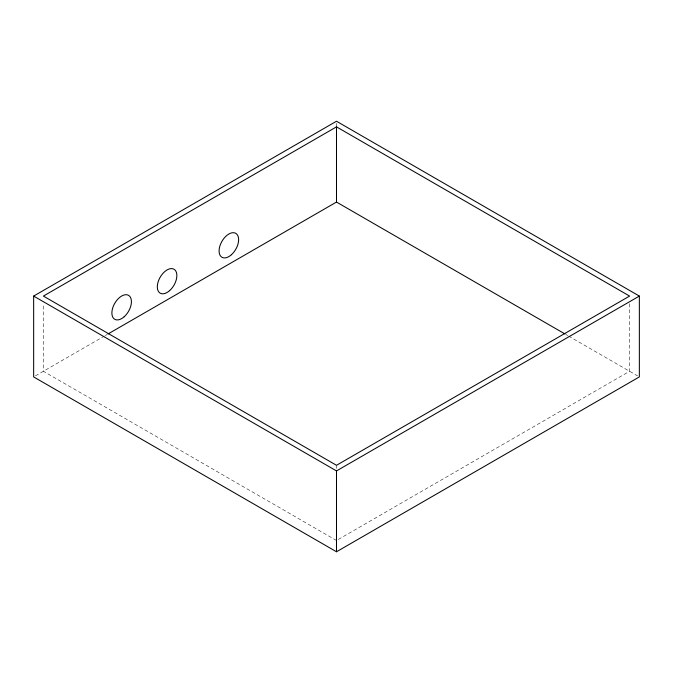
<?xml version="1.0" encoding="UTF-8"?>
<svg xmlns="http://www.w3.org/2000/svg" width="673" height="673" viewBox="0 0 673 673"><rect width="100%" height="100%" fill="white"/><g stroke="black" fill="none" stroke-linecap="round" stroke-linejoin="round"><path stroke-width="0.5" stroke-dasharray="3.37 2.52" d="M35.467 375.871L104.391 336.071M105.299 335.549L107.116 334.498M338.317 539.452L629.6 371.286L629.6 303.388M565.884 334.498L567.701 335.549M568.609 336.071L637.533 375.871M336.5 540.503L43.4 371.286L43.4 303.388M336.5 123.327L336.5 126.482M336.5 465.295L336.5 468.433"/><path stroke-width="1.01" d="M33.65 296.078L336.5 121.233L639.35 296.078L639.35 376.922L336.5 551.767L33.65 376.922L33.65 296.078L336.5 470.923L639.35 296.078M336.5 126.861L43.4 296.078L336.5 465.295L629.6 296.078L336.5 126.861L336.5 202.06L564.975 333.968M108.025 333.968L336.5 202.06M336.5 470.923L336.5 551.767M124.177 316.756A13.813 7.975 -60 0 0 128.56 295.354A13.813 7.975 -60 0 0 112.214 309.841A13.813 7.975 -60 0 0 124.177 316.756M169.621 290.635A13.813 7.975 -60 0 0 173.996 269.234A13.813 7.975 -60 0 0 157.65 283.728A13.813 7.975 -60 0 0 169.621 290.635M231.394 254.739A13.813 7.975 -60 0 0 235.769 233.338A13.813 7.975 -60 0 0 219.423 247.824A13.813 7.975 -60 0 0 231.394 254.739"/></g></svg>
